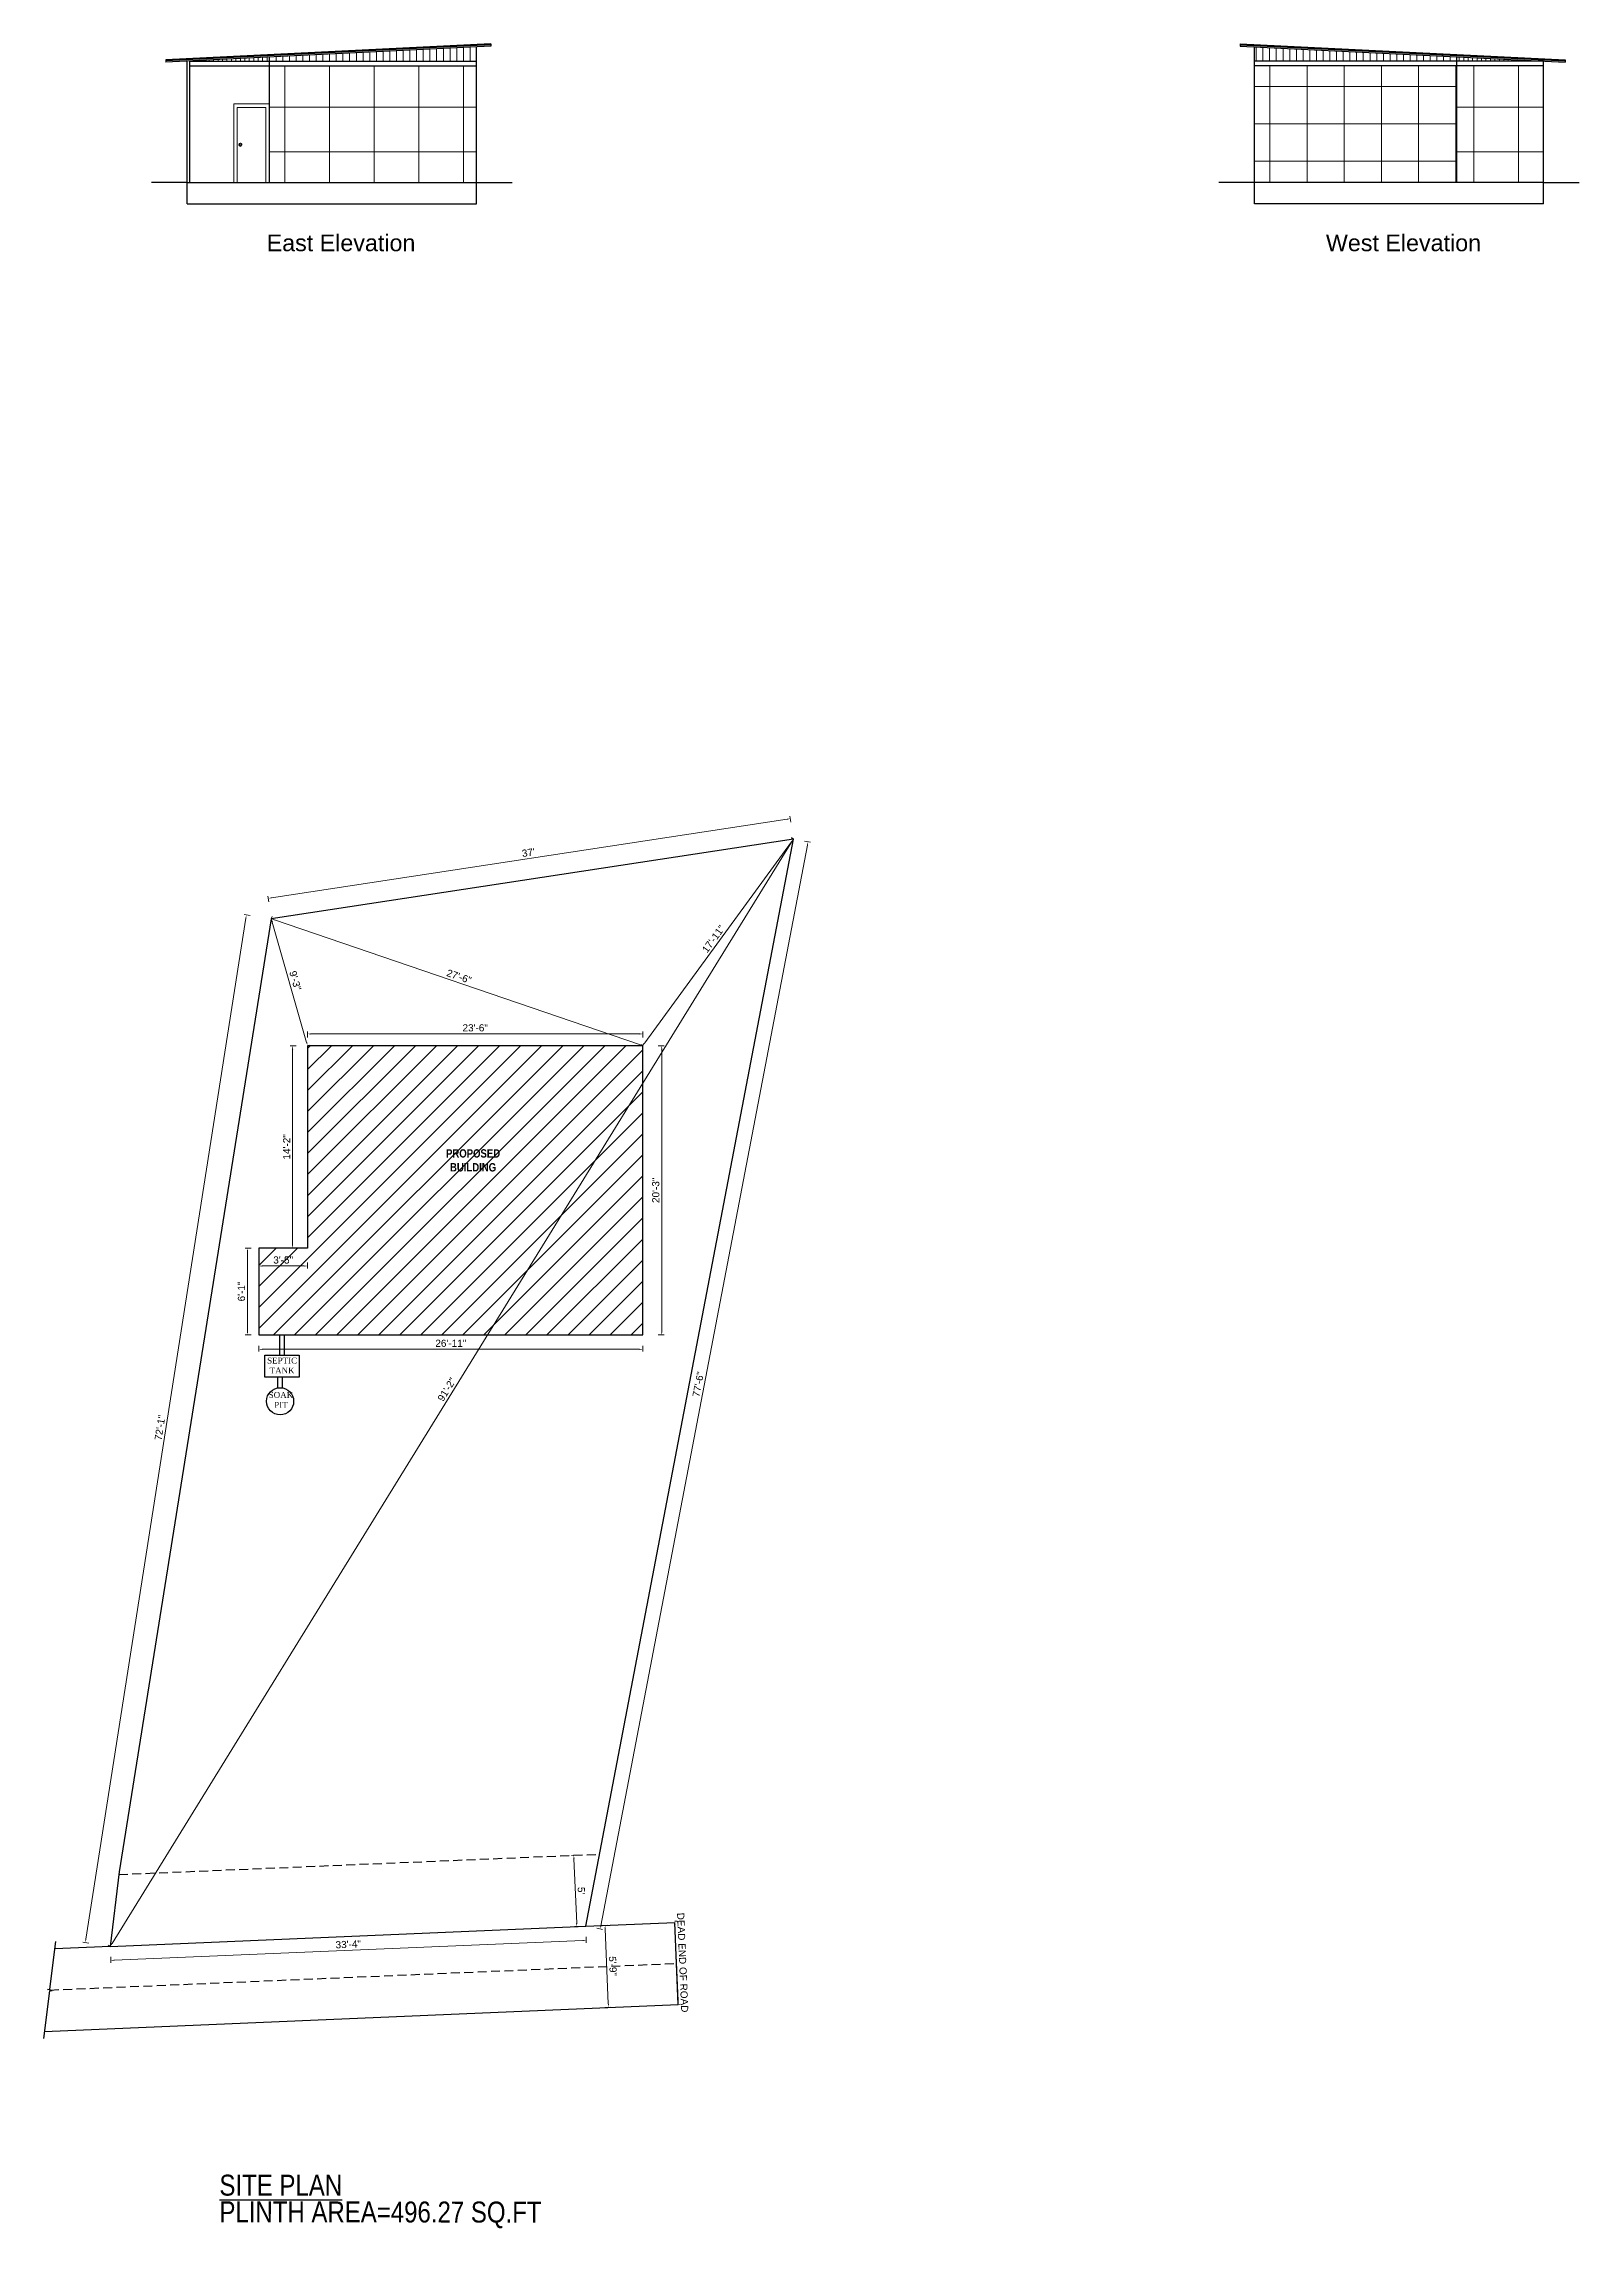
# Model space of a CAD drawing. Header units: inches. Extents: x 376358 to 406049, y -63575 to -53607.
# Drawn here: x 397861 to 399152, y -63511 to -61675 of the extents above; entities that cross this region are included whole.
import ezdxf

# ---------------------------------------------------------------- set-up
doc = ezdxf.new("R2010")
doc.units = ezdxf.units.IN
doc.header["$LTSCALE"] = 2
doc.header["$MEASUREMENT"] = 0
doc.header["$PDMODE"] = 34
doc.linetypes.add('DASHED2', pattern=[0.375, 0.25, -0.125])
doc.layers.get('0').update_dxf_attribs({"linetype": 'CONTINUOUS'})
doc.layers.get('DEFPOINTS').update_dxf_attribs({"color": 141, "linetype": 'CONTINUOUS'})
for name, color, linetype, lineweight in [('1', 7, 'CONTINUOUS', 13), ('door', 20, 'CONTINUOUS', 35), ('steps', 253, 'CONTINUOUS', 20), ('WALL - A', 1, 'CONTINUOUS', 40)]:
    doc.layers.add(name, color=color, linetype=linetype, lineweight=lineweight)
doc.layers.add('plan wall', color=7, linetype='CONTINUOUS')
doc.styles.add('Lettring Text', font='arial.ttf')
doc.styles.get("Standard").update_dxf_attribs({"font": 'ARIALN.TTF'})
doc.dimstyles.new('Copy of Standard', dxfattribs={"dimtxt": 6, "dimasz": 2.875, "dimexe": 2, "dimexo": 4, "dimgap": 2, "dimtad": 1, "dimdec": 0, "dimrnd": 1, "dimzin": 0, "dimdsep": 46, "dimlunit": 4, "dimtxsty": 'Lettring Text', "dimcen": 0.1, "dimclrd": 7, "dimclre": 7, "dimclrt": 7, "dimazin": 0, "dimtfac": 0.645, "dimtdec": 0, "dimtmove": 1, "dimatfit": 0, "dimfxl": 3, "dimfxlon": 1, "dimtfillclr": 256, "dimtolj": 1, "dimtzin": 0, "dimlwd": -1, "dimlwe": -1, "dimarcsym": 2})

# ---------------------------------------------------------------- blocks, each defined once
blk = doc.blocks.new('*D944')
at = {"layer": 'DEFPOINTS', "color": 0, "ltscale": 0.5, "transparency": 16777216}
for p in [(398491.7, -62343.3), (398503.9, -62345.6), (398317, -63256.9)]:
    blk.add_point(p, dxfattribs=at)
at = {"layer": 'steps', "color": 7, "ltscale": 0.5, "transparency": 16777216}
for p, q in [((398501, -62345.1), (398505.9, -62346)), ((398329.7, -63256.5), (398503.4, -62348.5)), ((398326.2, -63258.7), (398331.2, -63259.7))]:
    blk.add_line(p, q, dxfattribs=at)
for points in [[(398502.9, -62348.4), (398503.8, -62348.6), (398503.9, -62345.6)], [(398329.3, -63256.4), (398330.2, -63256.5), (398329.2, -63259.3)]]:
    blk.add_solid(points, dxfattribs=at)
at = {"layer": 'steps', "color": 7, "ltscale": 0.5, "transparency": 16777216, "insert": (398411.6, -62801.5), "char_height": 6, "attachment_point": 5, "rotation": 79.1745, "style": 'Lettring Text'}
blk.add_mtext('\\A1;77\'-6"', dxfattribs=at)
blk = doc.blocks.new('*D945')
at = {"layer": 'DEFPOINTS', "color": 0, "ltscale": 0.5, "transparency": 16777216}
for p in [(398317, -63256.9), (397917.3, -63273.9), (398317.5, -63268.8)]:
    blk.add_point(p, dxfattribs=at)
at = {"layer": 'steps', "color": 7, "ltscale": 0.5, "transparency": 16777216}
for p, q in [((398317.3, -63265.8), (398317.5, -63270.8)), ((397917.7, -63282.7), (397917.9, -63287.7)), ((397920.7, -63285.6), (398314.6, -63268.9))]:
    blk.add_line(p, q, dxfattribs=at)
for points in [[(398314.6, -63268.4), (398314.6, -63269.4), (398317.5, -63268.8)], [(397920.7, -63285.1), (397920.7, -63286.1), (397917.8, -63285.7)]]:
    blk.add_solid(points, dxfattribs=at)
at = {"layer": 'steps', "color": 7, "ltscale": 0.5, "transparency": 16777216, "insert": (398117.4, -63272.2), "char_height": 6, "attachment_point": 5, "rotation": 2.4285, "style": 'Lettring Text'}
blk.add_mtext('\\A1;33\'-4"', dxfattribs=at)
blk = doc.blocks.new('*D946')
at = {"layer": 'DEFPOINTS', "color": 0, "ltscale": 0.5, "transparency": 16777216}
for p in [(398391.9, -63252.8), (398394.8, -63322.7), (398394.8, -63322.7)]:
    blk.add_point(p, dxfattribs=at)
at = {"layer": 'steps', "color": 7, "ltscale": 0.5, "transparency": 16777216}
for p, q in [((398391.9, -63252.8), (398393.9, -63252.7)), ((398392, -63255.6), (398394.7, -63319.8)), ((398394.8, -63322.7), (398396.8, -63322.6))]:
    blk.add_line(p, q, dxfattribs=at)
for points in [[(398392.5, -63255.6), (398391.5, -63255.7), (398391.9, -63252.8)], [(398395.2, -63319.8), (398394.2, -63319.8), (398394.8, -63322.7)]]:
    blk.add_solid(points, dxfattribs=at)
at = {"layer": 'steps', "color": 7, "ltscale": 0.5, "transparency": 16777216, "insert": (398398.5, -63287.5), "char_height": 6, "attachment_point": 5, "rotation": 272.4295, "style": 'Lettring Text'}
blk.add_mtext('\\A1;DEAD END OF ROAD', dxfattribs=at)
blk = doc.blocks.new('*D947')
at = {"layer": 'DEFPOINTS', "color": 0, "ltscale": 0.5, "transparency": 16777216}
for p in [(398491.7, -62343.3), (398491.7, -62343.3), (397917.3, -63273.9)]:
    blk.add_point(p, dxfattribs=at)
at = {"layer": 'steps', "color": 7, "ltscale": 0.5, "transparency": 16777216}
for p, q in [((397918.8, -63271.4), (398490.1, -62345.8)), ((398491.7, -62343.3), (398490, -62342.3)), ((397917.3, -63273.9), (397915.6, -63272.8))]:
    blk.add_line(p, q, dxfattribs=at)
for points in [[(398489.7, -62345.5), (398490.6, -62346), (398491.7, -62343.3)], [(397918.4, -63271.2), (397919.2, -63271.7), (397917.3, -63273.9)]]:
    blk.add_solid(points, dxfattribs=at)
at = {"layer": 'steps', "color": 7, "ltscale": 0.5, "transparency": 16777216, "insert": (398200.2, -62805.9), "char_height": 6, "attachment_point": 5, "rotation": 58.3173, "style": 'Lettring Text'}
blk.add_mtext('\\A1;91\'-2"', dxfattribs=at)
blk = doc.blocks.new('*D949')
at = {"layer": 'DEFPOINTS', "color": 0, "ltscale": 0.5, "transparency": 16777216}
for p in [(398083.2, -62507.1), (398083.2, -62517), (398365, -62517)]:
    blk.add_point(p, dxfattribs=at)
at = {"layer": 'steps', "color": 7, "ltscale": 0.5, "transparency": 16777216}
for p, q in [((398083.2, -62510.1), (398083.2, -62505.1)), ((398362.1, -62507.1), (398086.1, -62507.1)), ((398365, -62510.1), (398365, -62505.1))]:
    blk.add_line(p, q, dxfattribs=at)
for points in [[(398086.1, -62506.6), (398086.1, -62507.6), (398083.2, -62507.1)], [(398362.1, -62506.6), (398362.1, -62507.6), (398365, -62507.1)]]:
    blk.add_solid(points, dxfattribs=at)
at = {"layer": 'steps', "color": 7, "ltscale": 0.5, "transparency": 16777216, "insert": (398224.1, -62502), "char_height": 6, "attachment_point": 5, "style": 'Lettring Text'}
blk.add_mtext('\\A1;23\'-6"', dxfattribs=at)
blk = doc.blocks.new('*D950')
at = {"layer": 'DEFPOINTS', "color": 0, "ltscale": 0.5, "transparency": 16777216}
for p in [(398083.2, -62517), (398070.6, -62687), (398083.2, -62687)]:
    blk.add_point(p, dxfattribs=at)
at = {"layer": 'steps', "color": 7, "ltscale": 0.5, "transparency": 16777216}
for p, q in [((398073.6, -62517), (398068.6, -62517)), ((398070.6, -62519.9), (398070.6, -62684.2)), ((398073.6, -62687), (398068.6, -62687))]:
    blk.add_line(p, q, dxfattribs=at)
for points in [[(398070.1, -62519.9), (398071.1, -62519.9), (398070.6, -62517)], [(398070.1, -62684.2), (398071.1, -62684.2), (398070.6, -62687)]]:
    blk.add_solid(points, dxfattribs=at)
at = {"layer": 'steps', "color": 7, "ltscale": 0.5, "transparency": 16777216, "insert": (398065.6, -62602), "char_height": 6, "attachment_point": 5, "rotation": 90, "style": 'Lettring Text'}
blk.add_mtext('\\A1;14\'-2"', dxfattribs=at)
blk = doc.blocks.new('*D957')
at = {"layer": 'DEFPOINTS', "color": 0, "ltscale": 0.5, "transparency": 16777216}
for p in [(398042.2, -62687), (398083.2, -62687), (398042.2, -62702.1)]:
    blk.add_point(p, dxfattribs=at)
at = {"layer": 'steps', "color": 7, "ltscale": 0.5, "transparency": 16777216}
for p, q in [((398042.2, -62699.1), (398042.2, -62704.1)), ((398080.4, -62702.1), (398045.1, -62702.1)), ((398083.2, -62699.1), (398083.2, -62704.1))]:
    blk.add_line(p, q, dxfattribs=at)
for points in [[(398045.1, -62701.7), (398045.1, -62702.6), (398042.2, -62702.1)], [(398080.4, -62701.7), (398080.4, -62702.6), (398083.2, -62702.1)]]:
    blk.add_solid(points, dxfattribs=at)
at = {"layer": 'steps', "color": 7, "ltscale": 0.5, "transparency": 16777216, "insert": (398062.7, -62697.1), "char_height": 6, "attachment_point": 5, "style": 'Lettring Text'}
blk.add_mtext('\\A1;3\'-5"', dxfattribs=at)
blk = doc.blocks.new('*D951')
at = {"layer": 'DEFPOINTS', "color": 0, "ltscale": 0.5, "transparency": 16777216}
for p in [(398042.2, -62687), (398032.7, -62760), (398042.2, -62760)]:
    blk.add_point(p, dxfattribs=at)
at = {"layer": 'steps', "color": 7, "ltscale": 0.5, "transparency": 16777216}
for p, q in [((398035.7, -62687), (398030.7, -62687)), ((398032.7, -62689.9), (398032.7, -62757.2)), ((398035.7, -62760), (398030.7, -62760))]:
    blk.add_line(p, q, dxfattribs=at)
for points in [[(398032.2, -62689.9), (398033.2, -62689.9), (398032.7, -62687)], [(398032.2, -62757.2), (398033.2, -62757.2), (398032.7, -62760)]]:
    blk.add_solid(points, dxfattribs=at)
at = {"layer": 'steps', "color": 7, "ltscale": 0.5, "transparency": 16777216, "insert": (398027.6, -62723.5), "char_height": 6, "attachment_point": 5, "rotation": 90, "style": 'Lettring Text'}
blk.add_mtext('\\A1;6\'-1"', dxfattribs=at)
blk = doc.blocks.new('*D938')
at = {"layer": 'DEFPOINTS', "color": 0, "ltscale": 0.5, "transparency": 16777216}
for p in [(398042.2, -62760), (398365, -62760), (398365, -62772.1)]:
    blk.add_point(p, dxfattribs=at)
at = {"layer": 'steps', "color": 7, "ltscale": 0.5, "transparency": 16777216}
for p, q in [((398042.2, -62769.1), (398042.2, -62774.1)), ((398365, -62769.1), (398365, -62774.1)), ((398045.1, -62772.1), (398362.1, -62772.1))]:
    blk.add_line(p, q, dxfattribs=at)
for points in [[(398045.1, -62771.7), (398045.1, -62772.6), (398042.2, -62772.1)], [(398362.1, -62771.7), (398362.1, -62772.6), (398365, -62772.1)]]:
    blk.add_solid(points, dxfattribs=at)
at = {"layer": 'steps', "color": 7, "ltscale": 0.5, "transparency": 16777216, "insert": (398203.6, -62767.1), "char_height": 6, "attachment_point": 5, "style": 'Lettring Text'}
blk.add_mtext('\\A1;26\'-11"', dxfattribs=at)
blk = doc.blocks.new('*D939')
at = {"layer": 'DEFPOINTS', "color": 0, "ltscale": 0.5, "transparency": 16777216}
for p in [(398365, -62517), (398380.9, -62517), (398365, -62760)]:
    blk.add_point(p, dxfattribs=at)
at = {"layer": 'steps', "color": 7, "ltscale": 0.5, "transparency": 16777216}
for p, q in [((398377.9, -62517), (398382.9, -62517)), ((398380.9, -62757.2), (398380.9, -62519.9)), ((398377.9, -62760), (398382.9, -62760))]:
    blk.add_line(p, q, dxfattribs=at)
for points in [[(398380.4, -62519.9), (398381.4, -62519.9), (398380.9, -62517)], [(398380.4, -62757.2), (398381.4, -62757.2), (398380.9, -62760)]]:
    blk.add_solid(points, dxfattribs=at)
at = {"layer": 'steps', "color": 7, "ltscale": 0.5, "transparency": 16777216, "insert": (398375.9, -62638.5), "char_height": 6, "attachment_point": 5, "rotation": 90, "style": 'Lettring Text'}
blk.add_mtext('\\A1;20\'-3"', dxfattribs=at)
blk = doc.blocks.new('*D941')
at = {"layer": 'DEFPOINTS', "color": 0, "ltscale": 0.5, "transparency": 16777216}
for p in [(398125.2, -63265.1), (398333.2, -63256.2), (398128.2, -63334)]:
    blk.add_point(p, dxfattribs=at)
at = {"layer": 'steps', "color": 7, "ltscale": 0.5, "transparency": 16777216}
for p, q in [((398330.2, -63256.4), (398335.2, -63256.1)), ((398336, -63322.3), (398333.4, -63259.1)), ((398333.2, -63325.3), (398338.2, -63325.1))]:
    blk.add_line(p, q, dxfattribs=at)
for points in [[(398333.8, -63259.1), (398332.9, -63259.1), (398333.2, -63256.2)], [(398336.5, -63322.3), (398335.6, -63322.3), (398336.2, -63325.2)]]:
    blk.add_solid(points, dxfattribs=at)
at = {"layer": 'steps', "color": 7, "ltscale": 0.5, "transparency": 16777216, "insert": (398339.8, -63290.5), "char_height": 6, "attachment_point": 5, "rotation": 272.4295, "style": 'Lettring Text'}
blk.add_mtext('\\A1;5\'-9"', dxfattribs=at)
blk = doc.blocks.new('*D959')
at = {"layer": 'DEFPOINTS', "color": 0, "ltscale": 0.5, "transparency": 16777216}
for p in [(398307, -63197.3), (398314.4, -63197), (398317, -63256.9)]:
    blk.add_point(p, dxfattribs=at)
at = {"layer": 'steps', "color": 7, "ltscale": 0.5, "transparency": 16777216}
for p, q in [((398310, -63197.2), (398305, -63197.4)), ((398309.4, -63254.4), (398307.1, -63200.2)), ((398312.5, -63257.1), (398307.5, -63257.3))]:
    blk.add_line(p, q, dxfattribs=at)
for points in [[(398307.6, -63200.2), (398306.6, -63200.2), (398307, -63197.3)], [(398309.9, -63254.3), (398308.9, -63254.4), (398309.5, -63257.2)]]:
    blk.add_solid(points, dxfattribs=at)
at = {"layer": 'steps', "color": 7, "ltscale": 0.5, "transparency": 16777216, "insert": (398313.3, -63227.1), "char_height": 6, "attachment_point": 5, "rotation": 272.4285, "style": 'Lettring Text'}
blk.add_mtext("\\A1;5'", dxfattribs=at)
blk = doc.blocks.new('*D960')
at = {"layer": 'DEFPOINTS', "color": 0, "ltscale": 0.5, "transparency": 16777216}
for p in [(398052.7, -62410.3), (397896.4, -63270.6), (397917.3, -63273.9)]:
    blk.add_point(p, dxfattribs=at)
at = {"layer": 'steps', "color": 7, "ltscale": 0.5, "transparency": 16777216}
for p, q in [((398031.4, -62409.9), (397896.8, -63267.8)), ((398034.8, -62407.5), (398029.8, -62406.7)), ((397899.3, -63271.1), (397894.4, -63270.3))]:
    blk.add_line(p, q, dxfattribs=at)
for points in [[(398030.9, -62409.8), (398031.8, -62409.9), (398031.8, -62407)], [(397896.3, -63267.7), (397897.3, -63267.8), (397896.4, -63270.6)]]:
    blk.add_solid(points, dxfattribs=at)
at = {"layer": 'steps', "color": 7, "ltscale": 0.5, "transparency": 16777216, "insert": (397959.1, -62838), "char_height": 6, "attachment_point": 5, "rotation": 81.087, "style": 'Lettring Text'}
blk.add_mtext('\\A1;72\'-1"', dxfattribs=at)
blk = doc.blocks.new('*D961')
at = {"layer": 'DEFPOINTS', "color": 0, "ltscale": 0.5, "transparency": 16777216}
for p in [(398491.7, -62343.3), (398050.1, -62393.2), (398052.7, -62410.3)]:
    blk.add_point(p, dxfattribs=at)
at = {"layer": 'steps', "color": 7, "ltscale": 0.5, "transparency": 16777216}
for p, q in [((398486.2, -62326.6), (398053, -62392.7)), ((398489.5, -62329.1), (398488.7, -62324.2)), ((398050.6, -62396.1), (398049.8, -62391.2))]:
    blk.add_line(p, q, dxfattribs=at)
for points in [[(398486.1, -62326.1), (398486.3, -62327.1), (398489, -62326.2)], [(398052.9, -62392.3), (398053, -62393.2), (398050.1, -62393.2)]]:
    blk.add_solid(points, dxfattribs=at)
at = {"layer": 'steps', "color": 7, "ltscale": 0.5, "transparency": 16777216, "insert": (398268.8, -62354.7), "char_height": 6, "attachment_point": 5, "rotation": 8.6801, "style": 'Lettring Text'}
blk.add_mtext("\\A1;37'", dxfattribs=at)
blk = doc.blocks.new('*D962')
at = {"layer": 'DEFPOINTS', "color": 0, "ltscale": 0.5, "transparency": 16777216}
for p in [(398491.7, -62343.3), (398491.7, -62343.3), (398365, -62517)]:
    blk.add_point(p, dxfattribs=at)
at = {"layer": 'steps', "color": 7, "ltscale": 0.5, "transparency": 16777216}
for p, q in [((398366.7, -62514.7), (398490, -62345.6)), ((398491.7, -62343.3), (398490, -62342.1)), ((398365, -62517), (398363.4, -62515.9))]:
    blk.add_line(p, q, dxfattribs=at)
for points in [[(398489.6, -62345.3), (398490.3, -62345.9), (398491.7, -62343.3)], [(398366.3, -62514.4), (398367.1, -62515), (398365, -62517)]]:
    blk.add_solid(points, dxfattribs=at)
at = {"layer": 'steps', "color": 7, "ltscale": 0.5, "transparency": 16777216, "insert": (398424.3, -62427.2), "char_height": 6, "attachment_point": 5, "rotation": 53.9088, "style": 'Lettring Text'}
blk.add_mtext('\\A1;17\'-11"', dxfattribs=at)
blk = doc.blocks.new('*D963')
at = {"layer": 'DEFPOINTS', "color": 0, "ltscale": 0.5, "transparency": 16777216}
for p in [(398052.7, -62410.3), (398083.2, -62517), (398083.2, -62517)]:
    blk.add_point(p, dxfattribs=at)
at = {"layer": 'steps', "color": 7, "ltscale": 0.5, "transparency": 16777216}
for p, q in [((398052.7, -62410.3), (398054.7, -62409.8)), ((398053.5, -62413.1), (398082.4, -62514.3)), ((398083.2, -62517), (398085.2, -62516.5))]:
    blk.add_line(p, q, dxfattribs=at)
for points in [[(398054, -62412.9), (398053.1, -62413.2), (398052.7, -62410.3)], [(398082.9, -62514.1), (398082, -62514.4), (398083.2, -62517)]]:
    blk.add_solid(points, dxfattribs=at)
at = {"layer": 'steps', "color": 7, "ltscale": 0.5, "transparency": 16777216, "insert": (398072.9, -62462.3), "char_height": 6, "attachment_point": 5, "rotation": 285.9446, "style": 'Lettring Text'}
blk.add_mtext('\\A1;9\'-3"', dxfattribs=at)
blk = doc.blocks.new('*D964')
at = {"layer": 'DEFPOINTS', "color": 0, "ltscale": 0.5, "transparency": 16777216}
for p in [(398052.7, -62410.3), (398052.7, -62410.3), (398365, -62517)]:
    blk.add_point(p, dxfattribs=at)
at = {"layer": 'steps', "color": 7, "ltscale": 0.5, "transparency": 16777216}
for p, q in [((398052.7, -62410.3), (398053.4, -62408.4)), ((398362.3, -62516.1), (398055.5, -62411.2)), ((398365, -62517), (398365.7, -62515.2))]:
    blk.add_line(p, q, dxfattribs=at)
for points in [[(398055.6, -62410.8), (398055.3, -62411.7), (398052.7, -62410.3)], [(398362.4, -62515.7), (398362.1, -62516.6), (398365, -62517)]]:
    blk.add_solid(points, dxfattribs=at)
at = {"layer": 'steps', "color": 7, "ltscale": 0.5, "transparency": 16777216, "insert": (398210.5, -62458.9), "char_height": 6, "attachment_point": 5, "rotation": 341.1299, "style": 'Lettring Text'}
blk.add_mtext('\\A1;27\'-6"', dxfattribs=at)

msp = doc.modelspace()

# ---------------------------------------------------------------- hatches: boundary and pattern name
at = {"layer": '1', "ltscale": 5}
h = msp.add_hatch(dxfattribs=at)
h.set_pattern_fill('ANSI37', color=256, scale=300, angle=45, style=0)
h.set_pattern_definition([(90, (-2848.316, -1053.388), (-37.5, 0), []), (180, (-2848.316, -1053.388), (-4e-15, -37.5), [])])
h.paths.add_polyline_path([(398225.1, -61693.5), (398051.1, -61693.5), (398051.1, -61791.5), (398225.1, -61791.5)])
h = msp.add_hatch(dxfattribs=at)
h.set_pattern_fill('ANSI37', color=256, scale=250, angle=45, style=0)
h.set_pattern_definition([(90, (1397485.824, -781304.76), (-31.25, 0), []), (180, (1397485.824, -781304.76), (-2e-15, -31.25), [])])
h.paths.add_polyline_path([(398879.2, -61693.5), (398879.2, -61791.5), (399049.2, -61791.5), (399049.2, -61693.5)])
h = msp.add_hatch(dxfattribs=at)
h.set_pattern_fill('ANSI37', color=256, scale=300, angle=45, style=0)
h.set_pattern_definition([(90, (-2599.05, -1053.388), (-37.5, 0), []), (180, (-2599.05, -1053.388), (-4e-15, -37.5), [])])
h.paths.add_polyline_path([(399049.2, -61693.5), (399049.2, -61791.5), (399122.2, -61791.5), (399122.2, -61693.5)])
at = {"layer": 'door', "ltscale": 0.5}
h = msp.add_hatch(dxfattribs=at)
h.set_pattern_fill('ANSI31', color=256, scale=100)
h.set_pattern_definition([(45, (0, -2326.583), (-8.83883476, 8.83883476), [])])
h.paths.add_polyline_path([(398365, -62517), (398083.2, -62517), (398083.2, -62687), (398042.2, -62687), (398042.2, -62760), (398365, -62760)])
h.paths.add_polyline_path([(398052.9, -62703.3), (398072.6, -62703.3), (398072.6, -62690.9), (398052.9, -62690.9)], flags=24)
h.paths.add_polyline_path([(398196.3, -62626.2), (398248.3, -62626.2), (398248.3, -62600.2), (398196.3, -62600.2)], flags=24)
at = {"layer": 'steps', "ltscale": 0.3}
h = msp.add_hatch(dxfattribs=at)
h.set_pattern_fill('ANSI31', scale=30, angle=45)
h.set_pattern_definition([(90, (-2848.3163, -1053.388), (-3.75, 0), [])])
h.paths.add_polyline_path([(398051.1, -61686.1), (397984.1, -61689.4), (397984.1, -61689.5), (398051.1, -61689.5)])
h = msp.add_hatch(dxfattribs=at)
h.set_pattern_fill('ANSI31', scale=45, angle=45)
h.set_pattern_definition([(90, (-2848.3163, -1053.388), (-5.625, 0), [])])
h.paths.add_polyline_path([(398225.1, -61677.5), (398051.1, -61686.1), (398051.1, -61689.5), (398225.1, -61689.5)])
h = msp.add_hatch(dxfattribs=at)
h.set_pattern_fill('ANSI31', scale=45, angle=45)
h.set_pattern_definition([(90, (-1951.258, -1053.388), (-5.625, 0), [])])
h.paths.add_polyline_path([(398879.2, -61677.5), (398879.2, -61689.5), (399049.2, -61689.5), (399049.2, -61685.9)])
h = msp.add_hatch(dxfattribs=at)
h.set_pattern_fill('ANSI31', scale=30, angle=45)
h.set_pattern_definition([(90, (-1951.258, -1053.388), (-3.75, 0), [])])
h.paths.add_polyline_path([(399049.2, -61685.9), (399049.2, -61689.5), (399120.2, -61689.5), (399120.2, -61689.4)])

# ---------------------------------------------------------------- linework, layer by layer
at = {"ltscale": 0.5}
for p, q in [((398237.1, -61674.9), (397964.1, -61688.4)), ((398237.1, -61675.9), (397964.1, -61689.4)), ((398237.1, -61676.9), (397964.1, -61690.4)), ((398051.1, -61791.5), (398051.1, -61686.1)), ((398225.1, -61791.5), (398225.1, -61677.5)), ((398237.1, -61674.9), (398237.1, -61676.9)), ((398867.2, -61674.9), (399140.2, -61688.4)), ((398867.2, -61674.9), (398867.2, -61676.9)), ((398867.2, -61675.9), (399140.2, -61689.4)), ((398867.2, -61676.9), (399140.2, -61690.4)), ((398879.2, -61791.5), (398879.2, -61677.5)), ((399037.2, -61685.3), (399037.2, -61683.3)), ((399049.2, -61791.5), (399049.2, -61686.1)), ((397964.1, -61688.4), (397964.1, -61690.4)), ((397982.1, -61791.5), (397982.1, -61689.5)), ((397984.1, -61791.5), (397984.1, -61689.4)), ((397984.1, -61689.5), (398225.1, -61689.5)), ((397984.1, -61693.5), (398225.1, -61693.5)), ((399122.2, -61689.5), (398879.2, -61689.5)), ((399122.2, -61693.5), (398879.2, -61693.5)), ((399122.2, -61791.5), (399122.2, -61689.5)), ((399140.2, -61688.4), (399140.2, -61690.4)), ((397982.1, -61791.5), (397952.1, -61791.5)), ((397982.1, -61791.5), (398225.1, -61791.5)), ((397982.1, -61809.5), (397982.1, -61791.5)), ((398225.1, -61791.5), (398255.1, -61791.5)), ((398225.1, -61809.5), (398225.1, -61791.5)), ((398879.2, -61791.5), (398849.2, -61791.5)), ((399122.2, -61791.5), (398879.2, -61791.5)), ((398879.2, -61809.5), (398879.2, -61791.5)), ((399122.2, -61791.5), (399152.2, -61791.5)), ((399122.2, -61809.5), (399122.2, -61791.5)), ((397982.1, -61809.5), (398225.1, -61809.5)), ((399122.2, -61809.5), (398879.2, -61809.5)), ((398491.7, -62343.3), (398052.7, -62410.3)), ((398317, -63256.9), (398491.7, -62343.3)), ((398052.7, -62410.3), (397924.8, -63211.3)), ((398059.8, -62777.1), (398059.8, -62760)), ((398063.8, -62777.1), (398063.8, -62760)), ((398058.1, -62804.6), (398058.1, -62795.6)), ((398062.1, -62804.6), (398062.1, -62795.6)), ((397924.8, -63211.3), (397917.3, -63273.9)), ((397917.3, -63273.9), (398317, -63256.9)), ((398317, -63256.9), (398391.9, -63253.7)), ((398394.8, -63322.7), (398391.9, -63253.7)), ((397917.3, -63273.9), (397870.8, -63275.9))]:
    msp.add_line(p, q, dxfattribs=at)
at = {"color": 3, "ltscale": 0.5}
msp.add_line((397862.1, -63345.3), (398394.8, -63322.7), dxfattribs=at)
at = {"ltscale": 0.5}
for points in [[(398365, -62517), (398083.2, -62517), (398083.2, -62687), (398042.2, -62687), (398042.2, -62760), (398365, -62760)], [(398047.4, -62777.1), (398076.1, -62777.1), (398076.1, -62795.6), (398047.4, -62795.6)]]:
    msp.add_lwpolyline(points, close=True, dxfattribs=at)
at = {"linetype": 'Continuous', "ltscale": 0.5}
msp.add_lwpolyline([(397861.4, -63351.2), (397866.4, -63311.4), (397868.5, -63311), (397864.5, -63310.2), (397866.5, -63309.9), (397871.5, -63269.9)], dxfattribs=at)
at = {"ltscale": 0.5}
msp.add_circle((398060.1, -62815.8), 11.4, dxfattribs=at)
at = {"layer": 'door', "ltscale": 0.5}
msp.add_circle((398026.7, -61759.8), 1.12, dxfattribs=at)
at = {"layer": 'steps', "color": 7, "ltscale": 0.3}
for p, q in [((398021.1, -61791.5), (398021.1, -61725.5)), ((398021.1, -61725.5), (398051.1, -61725.5)), ((398024.1, -61791.5), (398024.1, -61728.5)), ((398024.1, -61728.5), (398048.1, -61728.5)), ((398048.1, -61728.5), (398048.1, -61791.5)), ((398051.1, -61725.5), (398051.1, -61791.5))]:
    msp.add_line(p, q, dxfattribs=at)
at = {"layer": 'WALL - A', "linetype": 'DASHED2', "lineweight": -3, "ltscale": 15}
for p, q in [((397924.6, -63213.5), (398326.7, -63196.5)), ((397866.5, -63310.6), (398393.4, -63288.2))]:
    msp.add_line(p, q, dxfattribs=at)

# ---------------------------------------------------------------- texts
at = {"color": 7, "linetype": 'ByBlock', "lineweight": 5, "char_height": 14, "width": 235.547, "attachment_point": 5}
for s, insert in [('{\\fArial CE|b0|i0|c0|p34;East Elevation}', (398111.3, -61842.4)), ('{\\fArial CE|b0|i0|c0|p34;West Elevation}', (399004.4, -61842.4))]:
    msp.add_mtext(s, dxfattribs=dict(at, insert=insert))
at = {"layer": 'plan wall', "ltscale": 3, "char_height": 17.612, "attachment_point": 7, "rotation": 359.9411}
for s, insert in [('{\\LSITE PLAN}', (398009.1, -63483.6)), ('PLINTH AREA=496.27 SQ.FT', (398009.1, -63510.6))]:
    msp.add_mtext(s, dxfattribs=dict(at, insert=insert))
at = {"layer": 'steps', "color": 7, "ltscale": 0.3}
for s, insert, char_height, width, attachment_point in [('{\\fTechnic|b1|i0|c2|p2;PROPOSED BUILDING}', (398222.3, -62604), 7, 55.268, 2), ('{\\fTimes New Roman|b0|i0|c0|p18;SEPTIC TANK}', (398061.8, -62779.1), 5, 21.766, 2), ('{\\fTimes New Roman|b0|i0|c0|p18;SOAK PIT}', (398060.8, -62821.3), 5, 21.766, 8)]:
    msp.add_mtext(s, dxfattribs=dict(at, insert=insert, char_height=char_height, width=width, attachment_point=attachment_point))

# ---------------------------------------------------------------- dimensions: what is measured, and where the dimension line sits
at = {"layer": 'steps', "ltscale": 0.5}
for p1, p2, distance, picture, middle in [((398491.7, -62343.3), (398052.7, -62410.3), -17.3, '*D961', (398268.8, -62354.7)), ((397917.3, -63273.9), (398491.7, -62343.3), 0, '*D947', (398200.2, -62805.9)), ((398317, -63256.9), (398491.7, -62343.3), -12.5, '*D944', (398411.6, -62801.5)), ((398365, -62517), (398491.7, -62343.3), 0, '*D962', (398424.3, -62427.2)), ((398365, -62517), (398052.7, -62410.3), 0, '*D964', (398210.5, -62458.9)), ((398052.7, -62410.3), (398083.2, -62517), 0, '*D963', (398072.9, -62462.3)), ((398317, -63256.9), (398314.4, -63197), 7.5, '*D959', (398313.3, -63227.1)), ((397917.3, -63273.9), (398317, -63256.9), -11.8, '*D945', (398117.4, -63272.2)), ((398128.2, -63334), (398125.2, -63265.1), -208.2, '*D941', (398339.8, -63290.5))]:
    dim = msp.add_aligned_dim(p1=p1, p2=p2, distance=distance, dimstyle='Copy of Standard', dxfattribs=at)
    dim.commit()
    dim.dimension.update_dxf_attribs({"geometry": picture, "text_midpoint": middle})
dim = msp.add_aligned_dim(p1=(398052.7, -62410.3), p2=(397917.3, -63273.9), distance=-21.2, text='72\'-1"', dimstyle='Copy of Standard', dxfattribs=at)
dim.commit()
dim.dimension.update_dxf_attribs({"geometry": '*D960', "text_midpoint": (397959.1, -62838)})
for base, p1, p2, picture, middle in [((398083.2, -62507.1), (398365, -62517), (398083.2, -62517), '*D949', (398224.1, -62502)), ((398042.2, -62702.1), (398083.2, -62687), (398042.2, -62687), '*D957', (398062.7, -62697.1)), ((398365, -62772.1), (398042.2, -62760), (398365, -62760), '*D938', (398203.6, -62767.1))]:
    dim = msp.add_linear_dim(base=base, p1=p1, p2=p2, dimstyle='Copy of Standard', dxfattribs=at)
    dim.commit()
    dim.dimension.update_dxf_attribs({"geometry": picture, "text_midpoint": middle})
for base, p1, p2, picture, middle in [((398070.6, -62687), (398083.2, -62517), (398083.2, -62687), '*D950', (398065.6, -62602)), ((398380.9, -62517), (398365, -62760), (398365, -62517), '*D939', (398375.9, -62638.5)), ((398032.7, -62760), (398042.2, -62687), (398042.2, -62760), '*D951', (398027.6, -62723.5))]:
    dim = msp.add_linear_dim(base=base, p1=p1, p2=p2, angle=90, dimstyle='Copy of Standard', dxfattribs=at)
    dim.commit()
    dim.dimension.update_dxf_attribs({"geometry": picture, "text_midpoint": middle})
dim = msp.add_linear_dim(base=(398394.8, -63322.7), p1=(398391.9, -63252.8), p2=(398394.8, -63322.7), angle=92.4295, text='DEAD END OF ROAD', dimstyle='Copy of Standard', dxfattribs=at)
dim.commit()
dim.dimension.update_dxf_attribs({"geometry": '*D946', "text_midpoint": (398393.4, -63287.7), "dimtype": 160})

doc.saveas('drawing.dxf')
